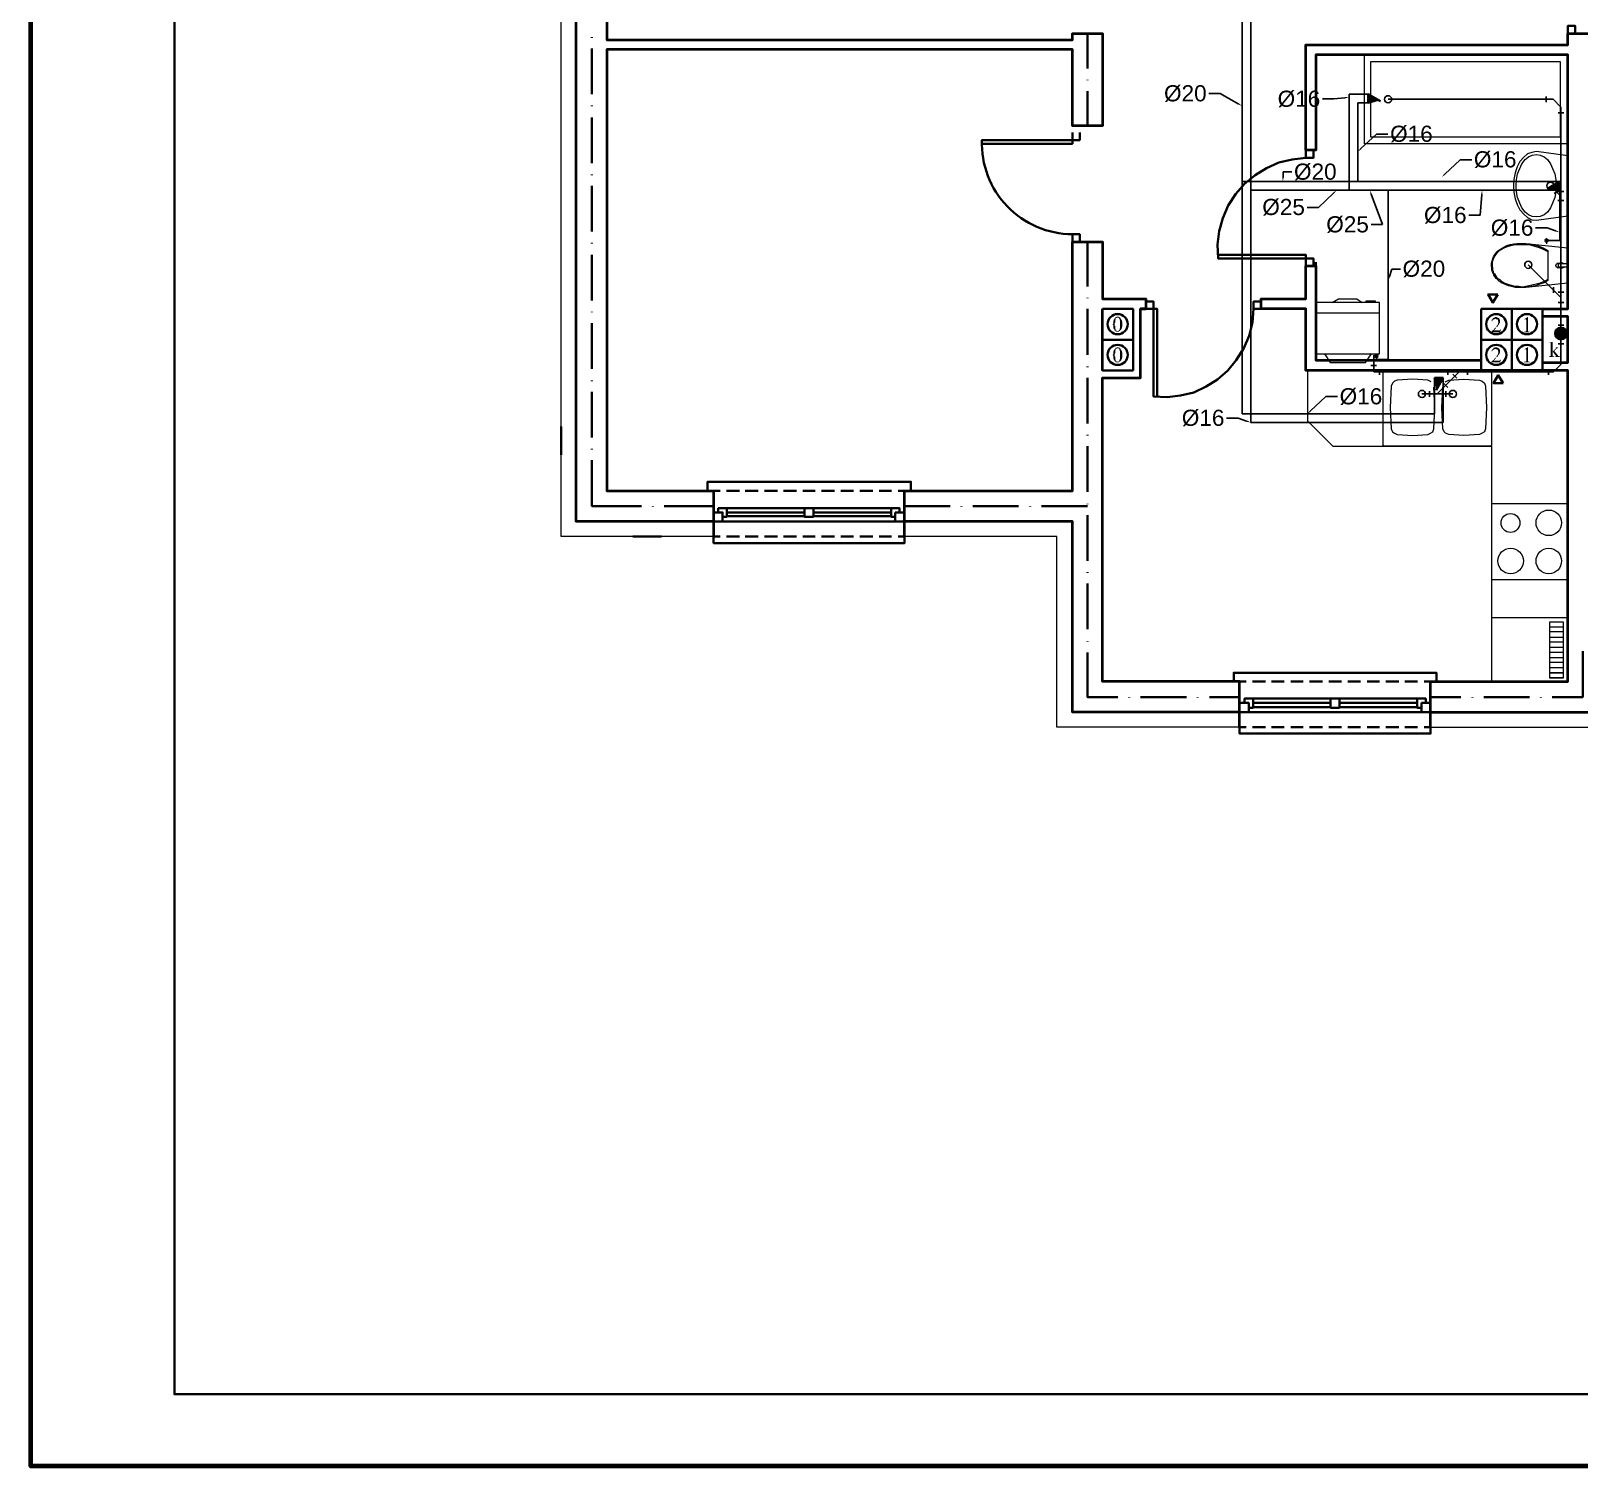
# Model space of a CAD drawing. Header units: millimetres. Extents: x 135 to 13042, y 991 to 8969.
# Drawn here: x 7442 to 8521, y 5784 to 6784 of the extents above; entities that cross this region are included whole.
import ezdxf
from ezdxf import colors
from ezdxf.entities.mleader import LeaderData, LeaderLine
from ezdxf.math import Vec2, Vec3

# ---------------------------------------------------------------- set-up
doc = ezdxf.new("R2010")
doc.units = ezdxf.units.MM
for name, color, linetype in [('baterie', 50, 'Continuous'), ('woda ciepła średnice', 10, 'Continuous'), ('woda zimna średnice', 140, 'Continuous')]:
    doc.layers.add(name, color=color, linetype=linetype)
doc.layers.add('kanalizacja', color=7, linetype='Continuous', true_color=0xb06239)
doc.layers.add('woda ciepła', color=10, linetype='Continuous', lineweight=18)
doc.layers.add('woda zimna', color=140, linetype='Continuous', lineweight=18)
doc.styles.get("Standard").update_dxf_attribs({"font": 'arial.ttf'})

msp = doc.modelspace()

# ---------------------------------------------------------------- hatches: boundary and pattern name
at = {"transparency": 33554559}
for points in [[(8198.6, 6583.9), (8198.3, 6583.9), (8197.9, 6583.5), (8197.9, 6583.1), (8197.5, 6583.1), (8197.5, 6582.7), (8197.1, 6582.4), (8197.1, 6582), (8197.1, 6582), (8196.8, 6581.6), (8196.8, 6581.2), (8196.8, 6579.7), (8196.4, 6579.4), (8196.4, 6579), (8196.4, 6579), (8196.8, 6578.6), (8196.8, 6577.1), (8196.8, 6576.7), (8197.1, 6576.4), (8197.1, 6576), (8197.1, 6576), (8197.5, 6575.6), (8197.5, 6575.2), (8197.9, 6574.9), (8198.3, 6574.9), (8198.3, 6574.5), (8199.8, 6574.5), (8199.4, 6574.5), (8199, 6574.9), (8199, 6574.9), (8198.6, 6575.2), (8198.6, 6575.6), (8198.6, 6575.6), (8198.3, 6576), (8198.3, 6577.1), (8198.3, 6577.9), (8197.9, 6578.2), (8197.9, 6579), (8197.9, 6580.1), (8198.3, 6580.5), (8198.3, 6582.4), (8198.6, 6582.7), (8198.6, 6583.5), (8199, 6583.5), (8199.4, 6583.9), (8199.8, 6583.9)], [(8199.8, 6584.6), (8199.4, 6584.6), (8199, 6584.2), (8198.6, 6584.2), (8198.6, 6583.9), (8200.5, 6583.9), (8200.9, 6583.5), (8200.9, 6583.1), (8201.3, 6582.7), (8201.3, 6582.4), (8201.3, 6582), (8201.6, 6582), (8201.6, 6580.5), (8201.6, 6577.1), (8201.6, 6576.7), (8201.3, 6576.4), (8201.3, 6575.6), (8201.3, 6575.6), (8200.9, 6575.2), (8200.9, 6574.9), (8200.5, 6574.9), (8200.5, 6574.5), (8198.6, 6574.5), (8198.6, 6574.1), (8200.9, 6574.1), (8200.9, 6574.5), (8201.3, 6574.5), (8201.6, 6574.9), (8201.6, 6574.9), (8202, 6575.2), (8202, 6575.2), (8202.4, 6575.6), (8202.4, 6576), (8202.8, 6576.4), (8202.8, 6576.7), (8202.8, 6577.1), (8203.1, 6577.5), (8203.1, 6579.4), (8203.1, 6580.9), (8203.1, 6580.9), (8202.8, 6581.2), (8202.8, 6582), (8202.8, 6582), (8202.4, 6582.4), (8202.4, 6582.7), (8202.4, 6582.7), (8202, 6583.1), (8202, 6583.5), (8202, 6583.5), (8201.6, 6583.9), (8201.3, 6583.9), (8201.3, 6584.2), (8200.5, 6584.2), (8200.5, 6584.6), (8200.1, 6584.6)], [(8461.1, 6583.1), (8461.1, 6582.4), (8460.7, 6582.4), (8460.7, 6581.2), (8460.7, 6581.2), (8461.1, 6581.6), (8461.1, 6582), (8461.5, 6582), (8461.5, 6582.4), (8461.9, 6582.4), (8461.9, 6582.7), (8462.6, 6582.7), (8463, 6583.1), (8463, 6583.1)], [(8463.4, 6584.2), (8463, 6584.2), (8462.6, 6583.9), (8461.9, 6583.9), (8461.9, 6583.5), (8461.5, 6583.5), (8461.5, 6583.1), (8461.1, 6583.1), (8463.4, 6583.1), (8463.7, 6582.7), (8464.5, 6582.7), (8464.5, 6582.4), (8464.9, 6582.4), (8464.9, 6581.6), (8465.2, 6581.2), (8465.2, 6580.9), (8465.2, 6580.1), (8464.9, 6580.1), (8464.9, 6579), (8464.5, 6579), (8464.5, 6578.6), (8464.1, 6578.2), (8464.1, 6577.9), (8464.1, 6577.9), (8463.7, 6577.5), (8463.7, 6577.5), (8463.4, 6577.1), (8463.4, 6576.7), (8463, 6576.7), (8463, 6576.4), (8462.6, 6576.4), (8462.2, 6576), (8462.2, 6575.6), (8461.9, 6575.6), (8461.9, 6575.2), (8461.5, 6575.2), (8461.1, 6574.9), (8461.9, 6574.9), (8462.2, 6575.2), (8462.6, 6575.2), (8462.6, 6575.6), (8463, 6576), (8463, 6576), (8463.4, 6576.4), (8463.7, 6576.7), (8463.7, 6577.1), (8464.1, 6577.5), (8464.5, 6577.5), (8464.9, 6577.9), (8464.9, 6578.2), (8465.2, 6578.6), (8465.2, 6578.6), (8465.6, 6579), (8465.6, 6579.4), (8466, 6579.4), (8466, 6579.7), (8466, 6580.1), (8466.4, 6580.1), (8466.4, 6581.6), (8466.4, 6582.4), (8466, 6582.7), (8466, 6583.1), (8465.6, 6583.5), (8465.2, 6583.5), (8464.9, 6583.9), (8464.5, 6583.9), (8464.1, 6584.2), (8463.7, 6584.2)], [(8485.9, 6584.2), (8485.5, 6584.2), (8483.2, 6582.7), (8484.4, 6582.7), (8484.7, 6582.4), (8484.7, 6582), (8484.7, 6574.5), (8484.4, 6574.5), (8484.4, 6574.1), (8483.2, 6574.1), (8483.2, 6573.7), (8487, 6573.7), (8487, 6574.1), (8486.2, 6574.1), (8485.9, 6574.5), (8485.9, 6575.6)], [(8467.1, 6575.6), (8466.7, 6575.6), (8466.4, 6575.2), (8466.4, 6575.2), (8466, 6574.9), (8461.1, 6574.9), (8460.7, 6574.5), (8460.7, 6574.1), (8460.4, 6574.1), (8460.4, 6573.7), (8466.4, 6573.7)], [(8198.6, 6562.5), (8198.3, 6562.5), (8197.9, 6562.1), (8197.9, 6561.7), (8197.5, 6561.7), (8197.5, 6561.4), (8197.1, 6561), (8197.1, 6560.6), (8197.1, 6560.6), (8196.8, 6560.3), (8196.8, 6559.9), (8196.8, 6558.4), (8196.4, 6558), (8196.4, 6557.6), (8196.4, 6557.6), (8196.8, 6557.2), (8196.8, 6555.7), (8196.8, 6555.4), (8197.1, 6555), (8197.1, 6554.6), (8197.1, 6554.6), (8197.5, 6554.3), (8197.5, 6553.9), (8197.9, 6553.5), (8198.3, 6553.5), (8198.3, 6553.1), (8199.8, 6553.1), (8199.4, 6553.1), (8199, 6553.5), (8199, 6553.5), (8198.6, 6553.9), (8198.6, 6554.3), (8198.6, 6554.3), (8198.3, 6554.6), (8198.3, 6555.7), (8198.3, 6556.5), (8197.9, 6556.9), (8197.9, 6557.6), (8197.9, 6558.7), (8198.3, 6559.1), (8198.3, 6561), (8198.6, 6561.4), (8198.6, 6562.1), (8199, 6562.1), (8199.4, 6562.5), (8199.8, 6562.5)], [(8199.8, 6563.2), (8199.4, 6563.2), (8199, 6562.9), (8198.6, 6562.9), (8198.6, 6562.5), (8200.5, 6562.5), (8200.9, 6562.1), (8200.9, 6561.7), (8201.3, 6561.4), (8201.3, 6561), (8201.3, 6560.6), (8201.6, 6560.6), (8201.6, 6559.1), (8201.6, 6555.7), (8201.6, 6555.4), (8201.3, 6555), (8201.3, 6554.3), (8201.3, 6554.3), (8200.9, 6553.9), (8200.9, 6553.5), (8200.5, 6553.5), (8200.5, 6553.1), (8198.6, 6553.1), (8198.6, 6552.7), (8200.9, 6552.7), (8200.9, 6553.1), (8201.3, 6553.1), (8201.6, 6553.5), (8201.6, 6553.5), (8202, 6553.9), (8202, 6553.9), (8202.4, 6554.3), (8202.4, 6554.6), (8202.8, 6555), (8202.8, 6555.4), (8202.8, 6555.7), (8203.1, 6556.1), (8203.1, 6558), (8203.1, 6559.5), (8203.1, 6559.5), (8202.8, 6559.9), (8202.8, 6560.6), (8202.8, 6560.6), (8202.4, 6561), (8202.4, 6561.4), (8202.4, 6561.4), (8202, 6561.7), (8202, 6562.1), (8202, 6562.1), (8201.6, 6562.5), (8201.3, 6562.5), (8201.3, 6562.9), (8200.5, 6562.9), (8200.5, 6563.2), (8200.1, 6563.2)], [(8461.1, 6562.1), (8461.1, 6561.4), (8460.7, 6561.4), (8460.7, 6560.3), (8460.7, 6560.3), (8461.1, 6560.6), (8461.1, 6561), (8461.5, 6561), (8461.5, 6561.4), (8461.9, 6561.4), (8461.9, 6561.7), (8462.6, 6561.7), (8463, 6562.1), (8463, 6562.1)], [(8463.4, 6563.2), (8463, 6563.2), (8462.6, 6562.9), (8461.9, 6562.9), (8461.9, 6562.5), (8461.5, 6562.5), (8461.5, 6562.1), (8461.1, 6562.1), (8463.4, 6562.1), (8463.7, 6561.7), (8464.5, 6561.7), (8464.5, 6561.4), (8464.9, 6561.4), (8464.9, 6560.6), (8465.2, 6560.3), (8465.2, 6559.9), (8465.2, 6559.1), (8464.9, 6559.1), (8464.9, 6558), (8464.5, 6558), (8464.5, 6557.6), (8464.1, 6557.2), (8464.1, 6556.9), (8464.1, 6556.9), (8463.7, 6556.5), (8463.7, 6556.5), (8463.4, 6556.1), (8463.4, 6555.7), (8463, 6555.7), (8463, 6555.4), (8462.6, 6555.4), (8462.2, 6555), (8462.2, 6554.6), (8461.9, 6554.6), (8461.9, 6554.3), (8461.5, 6554.3), (8461.1, 6553.9), (8461.9, 6553.9), (8462.2, 6554.3), (8462.6, 6554.3), (8462.6, 6554.6), (8463, 6555), (8463, 6555), (8463.4, 6555.4), (8463.7, 6555.7), (8463.7, 6556.1), (8464.1, 6556.5), (8464.5, 6556.5), (8464.9, 6556.9), (8464.9, 6557.2), (8465.2, 6557.6), (8465.2, 6557.6), (8465.6, 6558), (8465.6, 6558.4), (8466, 6558.4), (8466, 6558.7), (8466, 6559.1), (8466.4, 6559.1), (8466.4, 6560.6), (8466.4, 6561.4), (8466, 6561.7), (8466, 6562.1), (8465.6, 6562.5), (8465.2, 6562.5), (8464.9, 6562.9), (8464.5, 6562.9), (8464.1, 6563.2), (8463.7, 6563.2)], [(8485.9, 6563.2), (8485.5, 6563.2), (8483.2, 6561.7), (8484.4, 6561.7), (8484.7, 6561.4), (8484.7, 6561), (8484.7, 6553.5), (8484.4, 6553.5), (8484.4, 6553.1), (8483.2, 6553.1), (8483.2, 6552.7), (8487, 6552.7), (8487, 6553.1), (8486.2, 6553.1), (8485.9, 6553.5), (8485.9, 6554.6)], [(8503.1, 6567), (8502.7, 6567), (8500.5, 6566.2), (8501.6, 6566.2), (8501.6, 6565.9), (8501.6, 6565.5), (8501.6, 6557.2), (8501.6, 6557.2), (8501.2, 6556.9), (8500.5, 6556.9), (8500.5, 6556.5), (8504.2, 6556.5), (8504.2, 6556.9), (8503.1, 6556.9), (8503.1, 6557.2), (8503.1, 6560.3)], [(8508, 6563.2), (8505, 6563.2), (8505.4, 6562.9), (8505.4, 6562.5), (8505.4, 6562.5), (8505, 6562.1), (8504.6, 6561.7), (8503.1, 6560.3), (8505, 6557.6), (8505, 6557.6), (8505.4, 6557.2), (8505.4, 6556.9), (8505, 6556.9), (8505, 6556.5), (8508.4, 6556.5), (8508.4, 6556.9), (8507.6, 6556.9), (8507.2, 6557.2), (8506.9, 6557.2), (8506.9, 6557.6), (8506.5, 6558), (8506.1, 6558), (8506.1, 6558.4), (8504.2, 6560.6), (8506.1, 6562.5), (8506.5, 6562.5), (8506.5, 6562.9), (8506.9, 6562.9), (8507.2, 6563.2)], [(8467.1, 6554.6), (8466.7, 6554.6), (8466.4, 6554.3), (8466.4, 6554.3), (8466, 6553.9), (8461.1, 6553.9), (8460.7, 6553.5), (8460.7, 6553.1), (8460.4, 6553.1), (8460.4, 6552.7), (8466.4, 6552.7)]]:
    msp.add_hatch(color=256, dxfattribs=at).paths.add_polyline_path(points)
at = {"layer": 'baterie', "lineweight": 35}
h = msp.add_hatch(color=256, dxfattribs=at)
h.dxf.hatch_style = 1
h.paths.add_polyline_path([(8374.4, 6739.6), (8374.4, 6733.6), (8381.5, 6735.5)])
h = msp.add_hatch(color=256, dxfattribs=at)
h.dxf.hatch_style = 1
h.paths.add_polyline_path([(8500.9, 6674.5), (8508, 6672.6), (8508, 6678.6)])
h = msp.add_hatch(color=256, dxfattribs=at)
h.dxf.hatch_style = 1
h.paths.add_polyline_path([(8426.8, 6542), (8420.8, 6542), (8422.7, 6534.9)])
at = {"layer": 'kanalizacja', "lineweight": 25}
h = msp.add_hatch(color=256, dxfattribs=at)
h.dxf.hatch_style = 1
h.paths.add_polyline_path([(8508.9, 6577.1, 0.414214), (8504.6, 6572.8, 0.414214), (8508.9, 6568.5), (8508.9, 6572.8)])
h.paths.add_polyline_path([(8508.9, 6577.1), (8508.9, 6572.8), (8508.9, 6568.5, 0.414214), (8513.2, 6572.8, 0.414214)])
at = {"layer": 'woda zimna', "lineweight": 25}
h = msp.add_hatch(color=256, dxfattribs=at)
h.dxf.hatch_style = 1
edge = h.paths.add_edge_path()
edge.add_arc((8498.9, 6637.7), 1, 0, 360)
h = msp.add_hatch(color=256, dxfattribs=at)
h.dxf.hatch_style = 1
edge = h.paths.add_edge_path()
edge.add_arc((8380.3, 6557.1), 1, 0, 360)

# ---------------------------------------------------------------- linework, layer by layer
at = {"linetype": 'ByBlock', "lineweight": 70}
msp.add_lwpolyline([(7442.4, 7883.7), (13042.4, 7883.7), (13042.4, 5783.7), (7442.4, 5783.7)], close=True, dxfattribs=at)
at = {"linetype": 'ByBlock', "lineweight": 35}
msp.add_lwpolyline([(7542.4, 7833.7), (7542.4, 5833.7), (12992.4, 5833.7), (12992.4, 7833.7)], close=True, dxfattribs=at)
at = {"lineweight": 9}
for points in [[(7918.2, 6431.3), (7812, 6431.3), (7812, 7092.7), (7822.5, 7092.7)], [(8513.6, 6654.7), (8513.6, 6654.4)], [(8460.4, 6620.2), (8460.4, 6621.4), (8460.7, 6622.9), (8461.1, 6624), (8461.5, 6625.1), (8461.9, 6626.2), (8462.6, 6627.4), (8463.4, 6628.5), (8464.1, 6629.6), (8464.9, 6630.4), (8466, 6631.1), (8467.1, 6631.9), (8469, 6633), (8471.2, 6634.1), (8473.5, 6634.9), (8476.1, 6635.2), (8478.4, 6635.6), (8484.4, 6635.6), (8487.4, 6635.2), (8490.4, 6634.5), (8493.4, 6633.7), (8496.4, 6632.6), (8499.7, 6630.7), (8499.7, 6609.7), (8497.1, 6608.2), (8494.1, 6607.1), (8491.1, 6606), (8488.1, 6605.6), (8484.4, 6604.9)], [(8484.4, 6635.6), (8513.6, 6632.6), (8513.6, 6607.9), (8484.4, 6604.9), (8477.2, 6604.9), (8474.6, 6605.6), (8472.4, 6606), (8469, 6607.5), (8467.9, 6607.9), (8466.7, 6608.6), (8465.6, 6609.4), (8464.9, 6610.5), (8463.7, 6611.2), (8463, 6612.4), (8462.2, 6613.5), (8461.9, 6614.6), (8461.1, 6615.7), (8460.7, 6616.9), (8460.7, 6618), (8460.4, 6620.2), (8460.4, 6621.4), (8460.7, 6622.9), (8461.1, 6624), (8461.5, 6625.1), (8461.9, 6626.2), (8462.6, 6627.4), (8463.4, 6628.5), (8464.1, 6629.6), (8464.9, 6630.4), (8466, 6631.1), (8467.1, 6631.9), (8469, 6633)], [(8513.2, 6621.4), (8506.9, 6621.4)], [(8513.2, 6619.1), (8506.9, 6619.1)], [(8507.2, 6621.4), (8509.1, 6622.5), (8511, 6621.4)], [(8511, 6618.7), (8509.1, 6618), (8507.2, 6618.7)], [(8513.6, 6618), (8513.2, 6618), (8513.2, 6622.5), (8513.6, 6622.5)], [(8349.4, 6594.4), (8353.9, 6597), (8366.6, 6597), (8370.4, 6594.4)], [(8373, 6594.4), (8373, 6595.5), (8379.4, 6595.5), (8379.4, 6594.4)], [(8338.1, 6587.2), (8382.4, 6587.2)], [(8344.1, 6558.7), (8347.9, 6552.7), (8372.6, 6552.7), (8376.8, 6558.7)], [(8332.1, 6547.1), (8332.1, 6511.9), (8349.8, 6494.3), (8460.4, 6494.3), (8460.4, 6330.4)], [(8418.4, 6539.2), (8416.1, 6540.4), (8405.6, 6541.1), (8394.7, 6540.4), (8392.9, 6539.6), (8391.4, 6538.1), (8390.6, 6536.2), (8389.9, 6521.3), (8390.6, 6506.3), (8391.4, 6504.4), (8392.9, 6503.3), (8394.7, 6502.5), (8405.6, 6501.8), (8416.1, 6502.5), (8418, 6503.3), (8419.5, 6504.4), (8420.2, 6506.3), (8421, 6520.9), (8420.2, 6535.5)], [(8428.1, 6539.2), (8430.7, 6540.4), (8441.2, 6541.1), (8452.1, 6540.4), (8454, 6539.6), (8455.5, 6538.1), (8456.2, 6536.2), (8457, 6521.3), (8456.2, 6506.3), (8455.5, 6504.4), (8454, 6503.3), (8452.1, 6502.5), (8441.2, 6501.8), (8430.7, 6502.5), (8428.5, 6503.3), (8427.4, 6504.4), (8426.6, 6506.3), (8425.9, 6520.9), (8426.6, 6535.5)], [(8284.9, 6298.5), (8157.4, 6298.5), (8157.4, 6431.3), (8051.3, 6431.3)], [(8418, 6298.5), (8545.5, 6298.5), (8545.5, 6378), (8577.4, 6378)], [(8510.6, 6368.3), (8500.9, 6368.3)], [(8510.6, 6364.9), (8500.9, 6364.9)], [(8510.6, 6361.1), (8500.9, 6361.1)], [(8510.6, 6357.8), (8500.9, 6357.8)], [(8510.6, 6354), (8500.9, 6354)], [(8510.6, 6350.6), (8500.9, 6350.6)], [(8510.6, 6346.9), (8500.9, 6346.9)], [(8510.6, 6343.5), (8500.9, 6343.5)], [(8510.6, 6339.8), (8500.9, 6339.8)], [(8510.6, 6333), (8500.9, 6333)]]:
    msp.add_lwpolyline(points, dxfattribs=at)
at = {"lineweight": 40}
for points in [[(7918.2, 6441.8), (7822.5, 6441.8), (7822.5, 7092.7), (7843.9, 7092.7), (7843.9, 6777.4), (8168.3, 6777.4), (8168.3, 6781.9), (8189.3, 6781.9), (8189.3, 6717.4), (8168.3, 6717.4), (8168.3, 6770.6), (7843.9, 6770.6), (7843.9, 6463.1), (7918.2, 6463.1), (7918.2, 6431.3)], [(8496, 6589.9), (8513.6, 6589.9), (8513.6, 6766.9), (8338.1, 6766.9), (8338.1, 6700.5), (8331, 6700.5), (8331, 6774), (8513.6, 6774), (8513.6, 6781.9), (8534.6, 6781.9), (8534.6, 6409.9), (8577.4, 6409.9), (8577.4, 6378)], [(8051.3, 6431.3), (8051.3, 6463.1), (8168.3, 6463.1), (8168.3, 6636.7), (8189.3, 6636.7), (8189.3, 6597), (8219.6, 6597), (8219.6, 6589.9), (8215.9, 6589.9), (8219.6, 6589.9)], [(8418, 6298.5), (8418, 6330.4), (8513.6, 6330.4), (8513.6, 6547.1), (8331, 6547.1), (8331, 6589.9), (8299.9, 6589.9), (8299.9, 6597), (8331, 6597), (8331, 6619.9), (8338.1, 6619.9), (8338.1, 6554.3), (8453.2, 6554.3)], [(8284.9, 6298.5), (8284.9, 6330.4), (8189.3, 6330.4), (8189.3, 6541.9), (8215.9, 6541.9), (8215.9, 6589.9)], [(8189.3, 6547.1), (8189.3, 6589.9)], [(8496, 6552.7), (8513.6, 6552.7), (8513.6, 6584.6), (8496, 6584.6)], [(8284.9, 6309), (8168.3, 6309), (8168.3, 6441.8), (8051.3, 6441.8)], [(8418, 6309), (8534.6, 6309), (8534.6, 6388.9), (8577.4, 6388.9)]]:
    msp.add_lwpolyline(points, dxfattribs=at)
at = {"lineweight": 35}
for points in [[(7833.4, 6779.2), (7833.4, 6778.9)], [(8075.7, 6777.4), (8095.5, 6777.4)], [(8178.8, 6757.5), (8178.8, 6781.9)], [(7833.4, 6739.5), (7833.4, 6771.4)], [(8075.7, 6770.6), (8095.5, 6770.6)], [(8349.4, 6766.9), (8369.2, 6766.9)], [(8457.4, 6766.9), (8477.2, 6766.9)], [(8178.8, 6749.6), (8178.8, 6749.2)], [(8178.8, 6717.4), (8178.8, 6741.7)], [(7833.4, 6731.6), (7833.4, 6731.2)], [(7833.4, 6691.5), (7833.4, 6723.4)], [(8105.3, 6705), (8168.3, 6705), (8168.3, 6712.9)], [(8333.6, 6695.2), (8331, 6695.2), (8331, 6700.5), (8336.3, 6700.5), (8336.3, 6695.2), (8331, 6695.2), (8321.6, 6694.1), (8312.3, 6691.9), (8303.6, 6688.1), (8295.8, 6683.2), (8288.3, 6677.2), (8282.3, 6670.1), (8277, 6661.9), (8273.3, 6653.2), (8270.6, 6644.2), (8269.5, 6634.9), (8269.9, 6625.1), (8331, 6625.1), (8336.3, 6625.1), (8336.3, 6619.9)], [(7833.4, 6683.6), (7833.4, 6683.2)], [(7833.4, 6643.9), (7833.4, 6675.7)], [(8178.8, 6605.6), (8178.8, 6636.7)], [(7833.4, 6636), (7833.4, 6635.6)], [(7833.4, 6595.9), (7833.4, 6627.7)], [(8269.9, 6627.7), (8331, 6627.7), (8331, 6619.9)], [(8338.1, 6602.6), (8338.1, 6622.5)], [(8513.6, 6621.7), (8513.6, 6601.9)], [(8178.8, 6597.7), (8178.8, 6597.4)], [(8294.6, 6592.5), (8294.6, 6589.9), (8299.9, 6589.9), (8299.9, 6595.1), (8294.6, 6595.1), (8294.6, 6589.9), (8293.9, 6580.5), (8291.6, 6571.1), (8287.9, 6562.5), (8282.6, 6554.3), (8276.6, 6547.1), (8269.5, 6540.8), (8261.6, 6535.9), (8253, 6531.8), (8243.6, 6529.5), (8234.3, 6528.4), (8224.9, 6528.8), (8224.9, 6589.9), (8224.9, 6595.1), (8219.6, 6595.1)], [(7833.4, 6588), (7833.4, 6587.6)], [(8178.8, 6558), (8178.8, 6589.9)], [(8227.5, 6528.8), (8227.5, 6589.9), (8219.6, 6589.9)], [(8305.9, 6589.9), (8325.4, 6589.9)], [(8476.5, 6589.9), (8456.6, 6589.9)], [(7833.4, 6548.3), (7833.4, 6580.1)], [(7833.4, 6540), (7833.4, 6539.6)], [(8178.8, 6549.7), (8178.8, 6549.4)], [(8178.8, 6510), (8178.8, 6541.9)], [(8409, 6547.1), (8389.1, 6547.1)], [(8437.5, 6547.1), (8457, 6547.1)], [(7833.4, 6500.3), (7833.4, 6532.1)], [(7812, 6488.3), (7812, 6508.1)], [(7843.9, 6488.3), (7843.9, 6508.1)], [(8168.3, 6488.3), (8168.3, 6508.1)], [(8189.3, 6488.3), (8189.3, 6508.1)], [(7843.9, 6507), (7843.9, 6487.5)], [(8168.3, 6507), (8168.3, 6487.5)], [(8178.8, 6502.1), (8178.8, 6501.8)], [(8189.3, 6507), (8189.3, 6487.5)], [(7833.4, 6492.4), (7833.4, 6492)], [(8178.8, 6462.4), (8178.8, 6494.3)], [(7867.9, 6452.6), (7833.4, 6452.6), (7833.4, 6484.5)], [(8046.8, 6463.1), (8055.8, 6463.1), (8055.8, 6469.5), (7914, 6469.5), (7914, 6463.1), (7922.7, 6463.1)], [(7918.2, 6469.5), (8051.3, 6469.5)], [(7881.8, 6463.1), (7861.9, 6463.1)], [(7863, 6463.1), (7882.5, 6463.1)], [(7918.2, 6428.6), (7918.2, 6463.1), (7918.2, 6426.8), (8051.3, 6426.8), (8051.3, 6463.1), (8051.3, 6428.6)], [(7927.2, 6463.1), (7936.2, 6463.1)], [(7940.3, 6463.1), (7949.3, 6463.1)], [(7953.8, 6463.1), (7962.8, 6463.1)], [(7966.9, 6463.1), (7975.9, 6463.1)], [(7980.4, 6463.1), (7989, 6463.1)], [(7993.5, 6463.1), (8002.5, 6463.1)], [(8007, 6463.1), (8015.7, 6463.1)], [(8020.2, 6463.1), (8029.2, 6463.1)], [(8033.7, 6463.1), (8042.3, 6463.1)], [(8178.8, 6454.1), (8178.8, 6453.8)], [(7875.8, 6452.6), (7875.8, 6452.3)], [(7918.2, 6452.6), (7883.7, 6452.6)], [(7927.5, 6451.1), (7921.5, 6451.1), (7921.5, 6448.1)], [(7924.5, 6445.1), (7927.5, 6445.1), (7927.5, 6451.1), (7981.5, 6451.1)], [(7927.5, 6448.1), (7981.5, 6448.1)], [(7927.5, 6445.5), (7981.5, 6445.5)], [(7987.9, 6451.1), (8041.9, 6451.1)], [(7987.9, 6448.1), (8041.9, 6448.1)], [(7987.9, 6445.5), (8041.9, 6445.5)], [(8044.9, 6445.1), (8041.9, 6445.1), (8041.9, 6451.1), (8047.9, 6451.1), (8047.9, 6448.1)], [(8083.2, 6452.6), (8051.3, 6452.6)], [(8091, 6452.6), (8091, 6452.3)], [(8130.8, 6452.6), (8098.9, 6452.6)], [(8139, 6452.6), (8139, 6452.3)], [(8178.8, 6452.6), (8146.9, 6452.6)], [(8178.8, 6414.4), (8178.8, 6446.3)], [(7924.5, 6441.8), (8044.9, 6441.8)], [(7881.8, 6431.3), (7861.9, 6431.3)], [(7922.7, 6431.3), (7918.2, 6431.3)], [(7936.2, 6431.3), (7927.2, 6431.3)], [(7949.3, 6431.3), (7940.3, 6431.3)], [(7962.8, 6431.3), (7953.8, 6431.3)], [(7975.9, 6431.3), (7966.9, 6431.3)], [(7989, 6431.3), (7980.4, 6431.3)], [(8002.5, 6431.3), (7993.5, 6431.3)], [(8015.7, 6431.3), (8007, 6431.3)], [(8029.2, 6431.3), (8020.2, 6431.3)], [(8042.3, 6431.3), (8033.7, 6431.3)], [(8051.3, 6431.3), (8046.8, 6431.3)], [(8178.8, 6406.5), (8178.8, 6406.1)], [(8178.8, 6366.8), (8178.8, 6398.6)], [(8178.8, 6358.5), (8178.8, 6358.1)], [(8200.1, 6319.5), (8178.8, 6319.5), (8178.8, 6350.6)], [(8502.7, 6319.5), (8524.1, 6319.5), (8524.1, 6351.4)], [(8413.5, 6330.4), (8422.1, 6330.4), (8422.1, 6336.4), (8280.8, 6336.4), (8280.8, 6330.4), (8289.4, 6330.4)], [(8284.9, 6336.4), (8418, 6336.4)], [(8284.9, 6295.9), (8284.9, 6330.4), (8284.9, 6294), (8418, 6294), (8418, 6330.4), (8418, 6295.9)], [(8293.9, 6330.4), (8302.9, 6330.4)], [(8307, 6330.4), (8316, 6330.4)], [(8320.5, 6330.4), (8329.1, 6330.4)], [(8333.6, 6330.4), (8342.6, 6330.4)], [(8347.1, 6330.4), (8355.8, 6330.4)], [(8360.3, 6330.4), (8369.2, 6330.4)], [(8373.8, 6330.4), (8382.4, 6330.4)], [(8386.9, 6330.4), (8395.9, 6330.4)], [(8400, 6330.4), (8409, 6330.4)], [(8456.2, 6330.4), (8436.7, 6330.4)], [(8208, 6319.5), (8208, 6319.1)], [(8247.8, 6319.5), (8215.9, 6319.5)], [(8255.6, 6319.5), (8255.6, 6319.1)], [(8284.9, 6319.5), (8263.9, 6319.5)], [(8294.3, 6318.4), (8288.3, 6318.4), (8288.3, 6315.4)], [(8291.3, 6312), (8294.3, 6312), (8294.3, 6318.4), (8348.3, 6318.4)], [(8294.3, 6315.4), (8348.3, 6315.4)], [(8354.6, 6318.4), (8408.6, 6318.4)], [(8354.6, 6315.4), (8408.6, 6315.4)], [(8411.6, 6312), (8408.6, 6312), (8408.6, 6318.4), (8414.6, 6318.4), (8414.6, 6315.4)], [(8418, 6319.5), (8439, 6319.5)], [(8447.2, 6319.5), (8447.2, 6319.1)], [(8455.1, 6319.5), (8487, 6319.5)], [(8494.9, 6319.5), (8494.9, 6319.1)], [(8291.3, 6309), (8411.6, 6309)], [(8294.3, 6312.4), (8348.3, 6312.4)], [(8354.6, 6312.4), (8408.6, 6312.4)], [(8289.4, 6298.5), (8284.9, 6298.5)], [(8302.9, 6298.5), (8293.9, 6298.5)], [(8316, 6298.5), (8307, 6298.5)], [(8329.1, 6298.5), (8320.5, 6298.5)], [(8342.6, 6298.5), (8333.6, 6298.5)], [(8355.8, 6298.5), (8347.1, 6298.5)], [(8369.2, 6298.5), (8360.3, 6298.5)], [(8382.4, 6298.5), (8373.8, 6298.5)], [(8395.9, 6298.5), (8386.9, 6298.5)], [(8409, 6298.5), (8400, 6298.5)], [(8418, 6298.5), (8413.5, 6298.5)]]:
    msp.add_lwpolyline(points, dxfattribs=at)
for points in [[(7861.9, 6777.4), (7881.8, 6777.4)], [(8518.9, 6781.9), (8513.6, 6781.9), (8513.6, 6787.1), (8518.9, 6787.1)], [(7882.5, 6770.6), (7863, 6770.6)], [(8173.5, 6636.7), (8168.3, 6636.7), (8168.3, 6642), (8173.5, 6642)], [(8464.9, 6600), (8458.1, 6600), (8461.5, 6594.4)], [(8189.3, 6589.9), (8189.3, 6568.5), (8210.6, 6568.5), (8210.6, 6589.9)], [(8453.2, 6589.9), (8453.2, 6568.5), (8474.6, 6568.5), (8474.6, 6589.9)], [(8474.6, 6589.9), (8474.6, 6568.5), (8496, 6568.5), (8496, 6589.9)], [(8189.3, 6568.5), (8189.3, 6547.1), (8210.6, 6547.1), (8210.6, 6568.5)], [(8453.2, 6568.5), (8453.2, 6547.1), (8474.6, 6547.1), (8474.6, 6568.5)], [(8474.6, 6568.5), (8474.6, 6547.1), (8496, 6547.1), (8496, 6568.5)], [(8468.6, 6538.1), (8461.9, 6538.1), (8465.2, 6543.7)], [(7918.2, 6448.1), (7918.2, 6441.8), (7924.5, 6441.8), (7924.5, 6448.1)], [(7987.9, 6445.1), (7987.9, 6451.1), (7984.9, 6451.1), (7981.5, 6451.1), (7981.5, 6445.1), (7984.9, 6445.1)], [(8044.9, 6448.1), (8044.9, 6441.8), (8051.3, 6441.8), (8051.3, 6448.1)], [(8284.9, 6315.4), (8284.9, 6309), (8291.3, 6309), (8291.3, 6315.4)], [(8354.6, 6312), (8354.6, 6318.4), (8351.3, 6318.4), (8348.3, 6318.4), (8348.3, 6312), (8351.3, 6312)], [(8411.6, 6315.4), (8411.6, 6309), (8418, 6309), (8418, 6315.4)]]:
    msp.add_lwpolyline(points, close=True, dxfattribs=at)
at = {"lineweight": 9}
for points in [[(8371.9, 6705), (8371.9, 6766.9), (8513.6, 6766.9), (8513.6, 6705)], [(8376.4, 6709.5), (8376.4, 6762.4), (8508.4, 6762.4), (8508.4, 6709.5)], [(8513.6, 6696.7), (8491.9, 6699.7), (8488.5, 6699), (8485.5, 6697.9), (8482.9, 6695.6), (8480.2, 6692.6), (8478.4, 6688.9), (8476.9, 6684.7), (8476.1, 6680.2), (8475.7, 6675.7), (8476.1, 6671.2), (8476.9, 6666.7), (8478.4, 6662.6), (8480.2, 6658.9), (8482.9, 6655.9), (8485.5, 6653.6), (8488.5, 6652.1), (8491.9, 6651.7), (8513.6, 6654.7)], [(8478, 6679.9), (8478.7, 6684), (8480.2, 6687.7), (8481.7, 6691.1), (8484, 6694.1), (8486.2, 6696), (8488.9, 6697.1), (8491.9, 6697.5), (8494.5, 6697.1), (8497.1, 6696), (8499.4, 6694.1), (8501.6, 6691.1), (8503.1, 6687.7), (8504.6, 6684), (8505.4, 6679.9), (8505.7, 6675.7), (8505.4, 6671.6), (8504.6, 6667.5), (8503.1, 6663.7), (8501.6, 6660.4), (8499.4, 6657.4), (8497.1, 6655.5), (8494.5, 6654.4), (8491.9, 6654), (8488.9, 6654.4), (8486.2, 6655.5), (8484, 6657.4), (8481.7, 6660.4), (8480.2, 6663.7), (8478.7, 6667.5), (8478, 6671.6), (8477.6, 6675.7)], [(8506.9, 6622.1), (8506.9, 6618.4), (8505.7, 6619.1), (8505.4, 6620.2), (8505.7, 6621.4)], [(8382.4, 6594.4), (8338.1, 6594.4), (8338.1, 6558.7), (8382.4, 6558.7)], [(8460.4, 6546.4), (8460.4, 6495), (8460, 6494.3), (8459.6, 6494.3), (8385.7, 6494.3), (8385.4, 6494.3), (8385, 6495), (8385, 6546.4), (8385.4, 6547.1), (8385.7, 6547.1), (8460, 6547.1)], [(8460.4, 6454.1), (8460.4, 6401.3), (8513.6, 6401.3), (8513.6, 6454.1)], [(8460.4, 6374.6), (8460.4, 6330.4), (8513.6, 6330.4), (8513.6, 6374.6)], [(8500.9, 6371.6), (8500.9, 6333), (8510.6, 6333), (8510.6, 6371.6)], [(8500.9, 6336.4), (8510.6, 6336.4)]]:
    msp.add_lwpolyline(points, close=True, dxfattribs=at)
at = {"lineweight": 35}
msp.add_lwpolyline([(8168.3, 6642, -0.424244), (8105.3, 6707.6), (8168.3, 6707.6), (8173.5, 6707.6), (8173.5, 6712.9)], format="xyb", dxfattribs=at)
at = {"lineweight": 9}
msp.add_lwpolyline([(8499.7, 6610.5), (8497.1, 6609), (8494.5, 6607.9), (8491.5, 6607.1), (8488.5, 6606.4), (8484.4, 6605.6), (8482.1, 6605.2), (8479.5, 6605.6), (8477.2, 6605.6), (8475, 6606), (8472.7, 6606.7), (8469.4, 6607.9), (8468.2, 6608.6), (8467.1, 6609.4), (8466.4, 6610.1), (8465.2, 6610.9), (8464.5, 6611.6), (8463.7, 6612.7), (8463, 6613.9), (8462.2, 6614.6), (8461.9, 6615.7), (8461.5, 6616.9), (8461.5, 6618), (8461.1, 6620.2, -0.296893), (8469.4, 6632.6), (8471.6, 6633.4), (8473.9, 6634.1), (8476.1, 6634.5), (8478.4, 6634.9), (8484.4, 6634.9), (8487.4, 6634.5), (8490.4, 6633.7), (8493, 6633), (8496, 6631.9), (8499.7, 6630)], format="xyb", dxfattribs=at)
at = {"lineweight": 35}
for centre in [(8199.9, 6579.3), (8463.8, 6579.3), (8485.2, 6579.3), (8199.9, 6557.9), (8463.8, 6557.9), (8485.2, 6557.9)]:
    msp.add_circle(centre, 7.03, dxfattribs=at)
at = {"lineweight": 9}
for centre, radius in [((8473.7, 6440.8), 6.59), ((8500.4, 6440.9), 8.9), ((8473.8, 6414.3), 8.9), ((8500.4, 6414.3), 8.9)]:
    msp.add_circle(centre, radius, dxfattribs=at)
at = {"layer": 'baterie', "lineweight": 35}
for p, q in [((8374.4, 6739.6), (8383, 6734.7)), ((8374.4, 6733.6), (8374.4, 6739.6)), ((8374.4, 6733.6), (8381.5, 6735.5)), ((8508, 6678.6), (8499.4, 6673.6)), ((8508, 6672.6), (8500.9, 6674.5)), ((8508, 6672.6), (8508, 6678.6)), ((8420.8, 6542), (8422.7, 6534.9)), ((8420.8, 6542), (8426.8, 6542)), ((8426.8, 6542), (8421.9, 6533.4))]:
    msp.add_line(p, q, dxfattribs=at)
at = {"layer": 'kanalizacja', "lineweight": 25}
for p, q in [((8388.4, 6736), (8503.5, 6736)), ((8498.5, 6738), (8498.5, 6734)), ((8503.5, 6736), (8508.9, 6730.6)), ((8511, 6726.6), (8507, 6726.6)), ((8508.9, 6572.8), (8508.9, 6730.6)), ((8501.6, 6675.7), (8508.9, 6668.5)), ((8507.7, 6672.4), (8504.2, 6670.4)), ((8510.9, 6671.7), (8506.9, 6671.7)), ((8510.8, 6665.4), (8506.8, 6665.4)), ((8486.1, 6620.7), (8508.9, 6597.9)), ((8503.6, 6605.2), (8503.6, 6601.2)), ((8510.9, 6601.7), (8506.9, 6601.7)), ((8510.9, 6594.5), (8506.9, 6594.5)), ((8510.9, 6578.7), (8506.9, 6578.7)), ((8508.9, 6572.8), (8508.9, 6551.1)), ((8510.9, 6565.7), (8506.9, 6565.7)), ((8380.4, 6550.6), (8376.4, 6550.6)), ((8378.4, 6546), (8378.4, 6557.6)), ((8503.8, 6546), (8508.9, 6551.1)), ((8510.9, 6552.3), (8506.9, 6552.3)), ((8503.8, 6546), (8378.4, 6546)), ((8382.3, 6548), (8382.3, 6544)), ((8422.7, 6530.7), (8438, 6546)), ((8430, 6548), (8430, 6544)), ((8433.6, 6544.4), (8436.4, 6541.6)), ((8443.7, 6548), (8443.7, 6544)), ((8500.3, 6548), (8500.3, 6544)), ((8412, 6530.7), (8433.5, 6530.7)), ((8417.2, 6532.7), (8417.2, 6528.7)), ((8427.2, 6538), (8430, 6535.2)), ((8428.6, 6532.7), (8428.6, 6528.7))]:
    msp.add_line(p, q, dxfattribs=at)
for centre, radius in [((8388.4, 6736), 2.5), ((8501.6, 6675.7), 2.5), ((8486.1, 6620.7), 2.5), ((8508.9, 6572.8), 4.32), ((8412, 6530.7), 2.5), ((8433.5, 6530.7), 2.5)]:
    msp.add_circle(centre, radius, dxfattribs=at)
at = {"layer": 'woda ciepła', "lineweight": 25}
for p, q in [((8286.6, 6516.8), (8286.6, 6812.5)), ((8374.6, 6733.6), (8367.3, 6733.6)), ((8367.3, 6733.6), (8367.3, 6678.6)), ((8508, 6678.6), (8286.6, 6678.6)), ((8420.8, 6542), (8420.8, 6516.8)), ((8420.8, 6516.8), (8286.6, 6516.8))]:
    msp.add_line(p, q, dxfattribs=at)
at = {"layer": 'woda zimna', "lineweight": 25}
for p, q in [((8292.6, 6673.7), (8292.6, 6806.5)), ((8374.4, 6739.6), (8361.3, 6739.6)), ((8361.3, 6739.6), (8361.3, 6672.6)), ((8292.6, 6673.7), (8292.6, 6510.8)), ((8508, 6672.6), (8292.6, 6672.6)), ((8388.4, 6554.8), (8388.4, 6672.6)), ((8508, 6637.7), (8508, 6672.6)), ((8498.9, 6637.7), (8508, 6637.7)), ((8498.9, 6636.7), (8498.9, 6635.7)), ((8499.3, 6635.7), (8498.5, 6635.7)), ((8380.7, 6555.1), (8379.9, 6555.1)), ((8380.3, 6554.8), (8380.3, 6557.1)), ((8380.3, 6556.1), (8380.3, 6555.1)), ((8380.3, 6554.8), (8388.4, 6554.8)), ((8426.8, 6542), (8426.8, 6510.8)), ((8292.6, 6510.8), (8426.8, 6510.8))]:
    msp.add_line(p, q, dxfattribs=at)
for centre in [(8498.9, 6637.7), (8380.3, 6557.1)]:
    msp.add_circle(centre, 1, dxfattribs=at)

# ---------------------------------------------------------------- leaders
at = {"layer": 'woda ciepła średnice', "linetype": 'ByBlock', "lineweight": 35}
ml = msp.add_multileader_mtext('Standard', dxfattribs=at)
ml.set_content('%%C20', color=256)
ml.set_leader_properties()
ml.build(insert=Vec2(0, 0))
ml.multileader.update_dxf_attribs({"arrow_head_size": 3})
ctx = ml.context
ctx.base_point, ctx.char_height, ctx.arrow_head_size, ctx.landing_gap_size, ctx.plane_origin = Vec3(8232.1, 6740), 11.25, 3, 1.5, Vec3(8286.6, 6731.4)
ctx.text_align_type = 2
notes = []
notes.append((ctx, [(1, (1, 1, 0), (8271.4, 6740), (-1, 0), 8, [(0, [(8286.6, 6731.4)], 0, [])])]))
ctx.mtext.insert, ctx.mtext.width, ctx.mtext.alignment, ctx.mtext.flow_direction = Vec3(8261.9, 6745.8), 28.181, 3, 5
ml = msp.add_multileader_mtext('Standard', dxfattribs=at)
ml.set_content('%%C16', color=256)
ml.set_leader_properties()
ml.build(insert=Vec2(0, 0))
ml.multileader.update_dxf_attribs({"arrow_head_size": 3})
ctx = ml.context
ctx.base_point, ctx.char_height, ctx.arrow_head_size, ctx.landing_gap_size, ctx.plane_origin = Vec3(8388.3, 6711.8), 11.25, 3, 1.5, Vec3(8367.3, 6699.6)
notes.append((ctx, [(0, (1, 1, 0), (8380.3, 6711.8), (1, 0), 8, [(0, [(8367.3, 6699.6)], 0, [])])]))
ctx.mtext.insert, ctx.mtext.flow_direction = Vec3(8389.8, 6717.6), 5
ml = msp.add_multileader_mtext('Standard', dxfattribs=at)
ml.set_content('%%C20', color=256)
ml.set_leader_properties()
ml.build(insert=Vec2(0, 0))
ml.multileader.update_dxf_attribs({"arrow_head_size": 3})
ctx = ml.context
ctx.base_point, ctx.char_height, ctx.arrow_head_size, ctx.landing_gap_size, ctx.plane_origin = Vec3(8321.3, 6685.4), 11.25, 3, 1.5, Vec3(8292.6, 6672.6)
notes.append((ctx, [(0, (1, 1, 0), (8315.3, 6685.4), (1, 0), 6, [(0, [(8315, 6678.6)], 0, [])])]))
ctx.mtext.insert, ctx.mtext.flow_direction = Vec3(8322.8, 6691.2), 5
ml = msp.add_multileader_mtext('Standard', dxfattribs=at)
ml.set_content('%%C16', color=256)
ml.set_leader_properties()
ml.build(insert=Vec2(0, 0))
ml.multileader.update_dxf_attribs({"arrow_head_size": 3})
ctx = ml.context
ctx.base_point, ctx.char_height, ctx.arrow_head_size, ctx.landing_gap_size, ctx.plane_origin = Vec3(8446.7, 6693.9), 11.25, 3, 1.5, Vec3(8425.8, 6681.8)
notes.append((ctx, [(0, (1, 1, 0), (8438.7, 6693.9), (1, 0), 8, [(0, [(8425.8, 6681.8)], 0, [])])]))
ctx.mtext.insert, ctx.mtext.flow_direction = Vec3(8448.2, 6699.8), 5
ml = msp.add_multileader_mtext('Standard', dxfattribs=at)
ml.set_content('%%C16', color=256)
ml.set_leader_properties()
ml.build(insert=Vec2(0, 0))
ml.multileader.update_dxf_attribs({"arrow_head_size": 3})
ctx = ml.context
ctx.base_point, ctx.char_height, ctx.arrow_head_size, ctx.landing_gap_size, ctx.plane_origin = Vec3(8353.1, 6528.9), 11.25, 3, 1.5, Vec3(8332.1, 6516.8)
notes.append((ctx, [(0, (1, 1, 0), (8345.1, 6528.9), (1, 0), 8, [(0, [(8332.1, 6516.8)], 0, [])])]))
ctx.mtext.insert, ctx.mtext.flow_direction = Vec3(8354.6, 6534.7), 5
at = {"layer": 'woda zimna średnice', "linetype": 'ByBlock', "lineweight": 35}
ml = msp.add_multileader_mtext('Standard', dxfattribs=at)
ml.set_content('%%C16', color=256)
ml.set_leader_properties()
ml.build(insert=Vec2(0, 0))
ml.multileader.update_dxf_attribs({"arrow_head_size": 3})
ctx = ml.context
ctx.base_point, ctx.char_height, ctx.arrow_head_size, ctx.landing_gap_size, ctx.plane_origin = Vec3(8311.3, 6736.2), 11.25, 3, 1.5, Vec3(8361.3, 6737.4)
ctx.text_align_type = 2
notes.append((ctx, [(1, (1, 1, 0), (8350.6, 6736.2), (-1, 0), 8, [(0, [(8361.3, 6737.4)], 0, [])])]))
ctx.mtext.insert, ctx.mtext.alignment, ctx.mtext.flow_direction = Vec3(8341.1, 6742), 3, 5
ml = msp.add_multileader_mtext('Standard', dxfattribs=at)
ml.set_content('%%C25', color=256)
ml.set_leader_properties()
ml.build(insert=Vec2(0, 0))
ml.multileader.update_dxf_attribs({"arrow_head_size": 3})
ctx = ml.context
ctx.base_point, ctx.char_height, ctx.arrow_head_size, ctx.landing_gap_size, ctx.plane_origin = Vec3(8300.4, 6660.7), 11.25, 3, 1.5, Vec3(8352.5, 6672.6)
ctx.text_align_type = 2
notes.append((ctx, [(1, (1, 1, 0), (8339.9, 6660.7), (-1, 0), 8, [(0, [(8352.5, 6672.6)], 0, [])])]))
ctx.mtext.insert, ctx.mtext.alignment, ctx.mtext.flow_direction = Vec3(8330.4, 6666.6), 3, 5
ml = msp.add_multileader_mtext('Standard', dxfattribs=at)
ml.set_content('%%C25', color=256)
ml.set_leader_properties()
ml.build(insert=Vec2(0, 0))
ml.multileader.update_dxf_attribs({"arrow_head_size": 3})
ctx = ml.context
ctx.base_point, ctx.char_height, ctx.arrow_head_size, ctx.landing_gap_size, ctx.plane_origin = Vec3(8345, 6648.7), 11.25, 3, 1.5, Vec3(8375.6, 6672.6)
ctx.text_align_type = 2
notes.append((ctx, [(1, (1, 1, 0), (8384.5, 6648.7), (-1, 0), 8, [(0, [(8375.6, 6672.6)], 0, [])])]))
ctx.mtext.insert, ctx.mtext.alignment, ctx.mtext.flow_direction = Vec3(8375, 6654.5), 3, 5
ml = msp.add_multileader_mtext('Standard', dxfattribs=at)
ml.set_content('%%C16', color=256)
ml.set_leader_properties()
ml.build(insert=Vec2(0, 0))
ml.multileader.update_dxf_attribs({"arrow_head_size": 3})
ctx = ml.context
ctx.base_point, ctx.char_height, ctx.arrow_head_size, ctx.landing_gap_size, ctx.plane_origin = Vec3(8413.2, 6655.2), 11.25, 3, 1.5, Vec3(8453.9, 6672.6)
ctx.text_align_type = 2
notes.append((ctx, [(1, (1, 1, 0), (8452.6, 6655.2), (-1, 0), 8, [(0, [(8453.9, 6672.6)], 0, [])])]))
ctx.mtext.insert, ctx.mtext.alignment, ctx.mtext.flow_direction = Vec3(8443.1, 6661), 3, 5
ml = msp.add_multileader_mtext('Standard', dxfattribs=at)
ml.set_content('%%C16', color=256)
ml.set_leader_properties()
ml.build(insert=Vec2(0, 0))
ml.multileader.update_dxf_attribs({"arrow_head_size": 3})
ctx = ml.context
ctx.base_point, ctx.char_height, ctx.arrow_head_size, ctx.landing_gap_size, ctx.plane_origin = Vec3(8459.8, 6646.4), 11.25, 3, 1.5, Vec3(8508, 6643.3)
ctx.text_align_type = 2
notes.append((ctx, [(1, (1, 1, 0), (8499.2, 6646.4), (-1, 0), 8, [(0, [(8508, 6643.3)], 0, [])])]))
ctx.mtext.insert, ctx.mtext.alignment, ctx.mtext.flow_direction = Vec3(8489.7, 6652.2), 3, 5
ml = msp.add_multileader_mtext('Standard', dxfattribs=at)
ml.set_content('%%C20', color=256)
ml.set_leader_properties()
ml.build(insert=Vec2(0, 0))
ml.multileader.update_dxf_attribs({"arrow_head_size": 3})
ctx = ml.context
ctx.base_point, ctx.char_height, ctx.arrow_head_size, ctx.landing_gap_size, ctx.plane_origin = Vec3(8397, 6617.7), 11.25, 3, 1.5, Vec3(8388.4, 6609.6)
notes.append((ctx, [(0, (1, 1, 0), (8391, 6617.7), (1, 0), 6, [(0, [(8388.4, 6609.6)], 0, [])])]))
ctx.mtext.insert, ctx.mtext.flow_direction = Vec3(8398.5, 6623.6), 5
ml = msp.add_multileader_mtext('Standard', dxfattribs=at)
ml.set_content('%%C16', color=256)
ml.set_leader_properties()
ml.build(insert=Vec2(0, 0))
ml.multileader.update_dxf_attribs({"arrow_head_size": 3})
ctx = ml.context
ctx.base_point, ctx.char_height, ctx.arrow_head_size, ctx.landing_gap_size, ctx.plane_origin = Vec3(8244.4, 6513.9), 11.25, 3, 1.5, Vec3(8292.6, 6510.8)
ctx.text_align_type = 2
notes.append((ctx, [(1, (1, 1, 0), (8283.8, 6513.9), (-1, 0), 8, [(0, [(8292.6, 6510.8)], 0, [])])]))
ctx.mtext.insert, ctx.mtext.alignment, ctx.mtext.flow_direction = Vec3(8274.3, 6519.7), 3, 5
for ctx, leaders in notes:
    for number, flags, end, landing, length, lines in leaders:
        leader = LeaderData()
        leader.index, (leader.has_last_leader_line, leader.has_dogleg_vector, leader.attachment_direction) = number, flags
        leader.last_leader_point, leader.dogleg_vector, leader.dogleg_length = Vec3(end), Vec3(landing), length
        for number, points, colour, breaks in lines:
            line = LeaderLine()
            line.index, line.vertices, line.color, line.breaks = number, Vec3.list(points), colors.encode_raw_color(colour), breaks
            leader.lines.append(line)
        ctx.leaders.append(leader)

doc.saveas('drawing.dxf')
